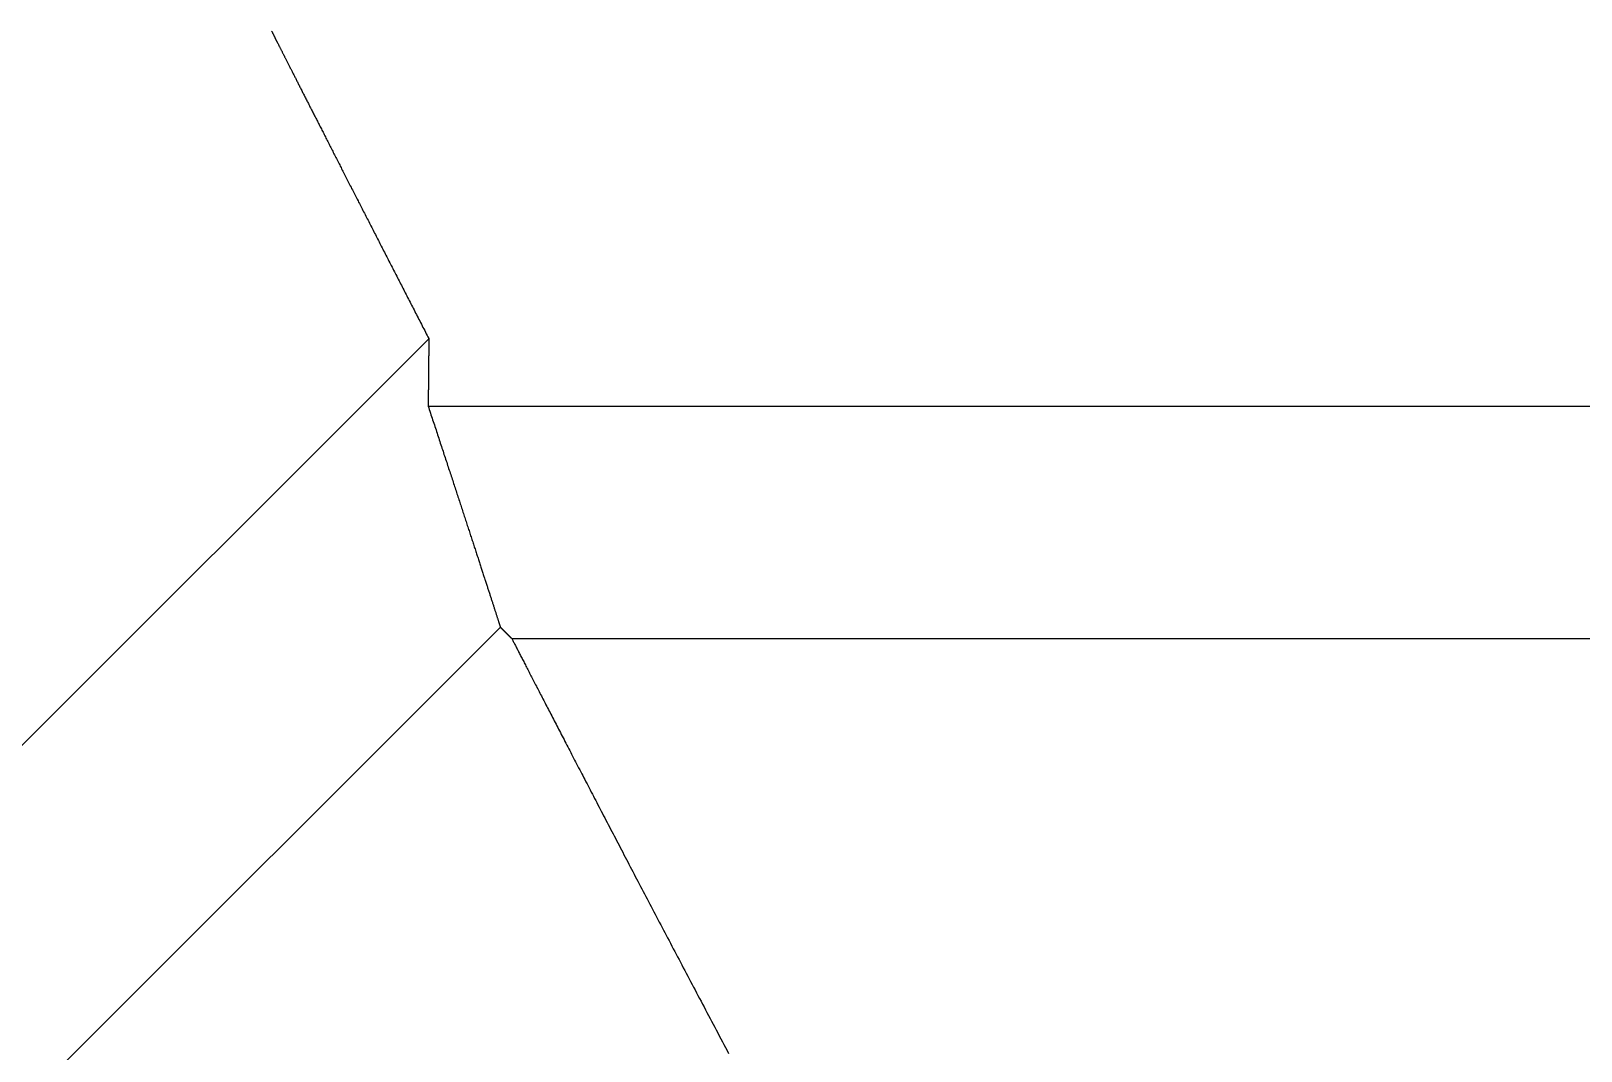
# Model space of a CAD drawing. Header units: millimetres. Extents: x -1292 to 2253, y 326 to 453.
# Drawn here: x 2092.86152 to 2092.87886, y 361.51541 to 361.52683 of the extents above; entities that cross this region are included whole.
import ezdxf

# ---------------------------------------------------------------- set-up
doc = ezdxf.new("R2010")
doc.units = ezdxf.units.MM
doc.header["$LTSCALE"] = 0.5
doc.layers.add('Esgoto', color=5, linetype='ByLayer')

msp = doc.modelspace()

# ---------------------------------------------------------------- linework, layer by layer
at = {"layer": 'Esgoto', "color": 2}
for p, q in [((2092.864215, 361.526832), (2092.864215, 361.526832)), ((2092.864215, 361.526832), (2092.864215, 361.526832)), ((2092.864215, 361.526832), (2092.864215, 361.526832)), ((2092.864215, 361.526832), (2092.864215, 361.526832)), ((2092.864215, 361.526832), (2092.864215, 361.526832)), ((2092.864215, 361.526832), (2092.864215, 361.526831)), ((2092.864215, 361.526831), (2092.864215, 361.526831)), ((2092.864215, 361.526831), (2092.864216, 361.52683)), ((2092.864216, 361.52683), (2092.864216, 361.526829)), ((2092.864216, 361.526829), (2092.864216, 361.526829)), ((2092.864216, 361.526829), (2092.864217, 361.526828)), ((2092.864217, 361.526828), (2092.864217, 361.526827)), ((2092.864217, 361.526827), (2092.864218, 361.526826)), ((2092.864218, 361.526826), (2092.864218, 361.526825)), ((2092.864218, 361.526825), (2092.864219, 361.526824)), ((2092.864219, 361.526824), (2092.864219, 361.526823)), ((2092.864219, 361.526823), (2092.86422, 361.526822)), ((2092.86422, 361.526822), (2092.864221, 361.52682)), ((2092.864221, 361.52682), (2092.864221, 361.526819)), ((2092.864221, 361.526819), (2092.864222, 361.526818)), ((2092.864222, 361.526818), (2092.864223, 361.526816)), ((2092.864223, 361.526816), (2092.864224, 361.526814)), ((2092.864224, 361.526814), (2092.864225, 361.526813)), ((2092.864225, 361.526813), (2092.864225, 361.526811)), ((2092.864225, 361.526811), (2092.864226, 361.526809)), ((2092.864226, 361.526809), (2092.864227, 361.526807)), ((2092.864227, 361.526807), (2092.864228, 361.526805)), ((2092.864228, 361.526805), (2092.864229, 361.526803)), ((2092.864229, 361.526803), (2092.86423, 361.526801)), ((2092.86423, 361.526801), (2092.864232, 361.526799)), ((2092.864232, 361.526799), (2092.864233, 361.526796)), ((2092.864233, 361.526796), (2092.864234, 361.526794)), ((2092.864234, 361.526794), (2092.864235, 361.526792)), ((2092.864235, 361.526792), (2092.864237, 361.526789)), ((2092.864237, 361.526789), (2092.864238, 361.526786)), ((2092.864238, 361.526786), (2092.864239, 361.526784)), ((2092.864239, 361.526784), (2092.864241, 361.526781)), ((2092.864241, 361.526781), (2092.864242, 361.526778)), ((2092.864242, 361.526778), (2092.864244, 361.526775)), ((2092.864244, 361.526775), (2092.864245, 361.526772)), ((2092.864245, 361.526772), (2092.864247, 361.526769)), ((2092.864247, 361.526769), (2092.864248, 361.526766)), ((2092.864248, 361.526766), (2092.86425, 361.526763)), ((2092.86425, 361.526763), (2092.864251, 361.52676)), ((2092.864251, 361.52676), (2092.864253, 361.526756)), ((2092.864253, 361.526756), (2092.864255, 361.526753)), ((2092.864255, 361.526753), (2092.864257, 361.526749)), ((2092.864257, 361.526749), (2092.864259, 361.526746)), ((2092.864259, 361.526746), (2092.86426, 361.526742)), ((2092.86426, 361.526742), (2092.864262, 361.526738)), ((2092.864262, 361.526738), (2092.864264, 361.526734)), ((2092.864264, 361.526734), (2092.864266, 361.52673)), ((2092.864266, 361.52673), (2092.864268, 361.526726)), ((2092.864268, 361.526726), (2092.86427, 361.526722)), ((2092.86427, 361.526722), (2092.864272, 361.526718)), ((2092.864272, 361.526718), (2092.864275, 361.526714)), ((2092.864275, 361.526714), (2092.864277, 361.52671)), ((2092.864277, 361.52671), (2092.864279, 361.526705)), ((2092.864279, 361.526705), (2092.864281, 361.526701)), ((2092.864281, 361.526701), (2092.864284, 361.526696)), ((2092.864284, 361.526696), (2092.864286, 361.526692)), ((2092.864286, 361.526692), (2092.864288, 361.526687)), ((2092.864288, 361.526687), (2092.864291, 361.526682)), ((2092.864291, 361.526682), (2092.864293, 361.526677)), ((2092.864293, 361.526677), (2092.864296, 361.526672)), ((2092.864296, 361.526672), (2092.864298, 361.526667)), ((2092.864298, 361.526667), (2092.864301, 361.526662)), ((2092.864301, 361.526662), (2092.864303, 361.526657)), ((2092.864303, 361.526657), (2092.864306, 361.526652)), ((2092.864306, 361.526652), (2092.864309, 361.526646)), ((2092.864309, 361.526646), (2092.864312, 361.526641)), ((2092.864312, 361.526641), (2092.864314, 361.526635)), ((2092.864314, 361.526635), (2092.864317, 361.52663)), ((2092.864317, 361.52663), (2092.86432, 361.526624)), ((2092.86432, 361.526624), (2092.864323, 361.526618)), ((2092.864323, 361.526618), (2092.864326, 361.526613)), ((2092.864326, 361.526613), (2092.864329, 361.526607)), ((2092.864329, 361.526607), (2092.864332, 361.526601)), ((2092.864332, 361.526601), (2092.864335, 361.526595)), ((2092.864335, 361.526595), (2092.864338, 361.526589)), ((2092.864338, 361.526589), (2092.864341, 361.526582)), ((2092.864341, 361.526582), (2092.864345, 361.526576)), ((2092.864345, 361.526576), (2092.864348, 361.52657)), ((2092.864348, 361.52657), (2092.864351, 361.526563)), ((2092.864351, 361.526563), (2092.864354, 361.526557)), ((2092.864354, 361.526557), (2092.864358, 361.52655)), ((2092.864358, 361.52655), (2092.864361, 361.526544)), ((2092.864361, 361.526544), (2092.864364, 361.526537)), ((2092.864364, 361.526537), (2092.864368, 361.52653)), ((2092.864368, 361.52653), (2092.864371, 361.526523)), ((2092.864371, 361.526523), (2092.864375, 361.526516)), ((2092.864375, 361.526516), (2092.864379, 361.526509)), ((2092.864379, 361.526509), (2092.864382, 361.526502)), ((2092.864382, 361.526502), (2092.864386, 361.526495)), ((2092.864386, 361.526495), (2092.86439, 361.526487)), ((2092.86439, 361.526487), (2092.864393, 361.52648)), ((2092.864393, 361.52648), (2092.864397, 361.526473)), ((2092.864397, 361.526473), (2092.864401, 361.526465)), ((2092.864401, 361.526465), (2092.864405, 361.526457)), ((2092.864405, 361.526457), (2092.864409, 361.52645)), ((2092.864409, 361.52645), (2092.864413, 361.526442)), ((2092.864413, 361.526442), (2092.864417, 361.526434)), ((2092.864417, 361.526434), (2092.864421, 361.526426)), ((2092.864421, 361.526426), (2092.864425, 361.526418)), ((2092.864425, 361.526418), (2092.864429, 361.52641)), ((2092.864429, 361.52641), (2092.864433, 361.526402)), ((2092.864433, 361.526402), (2092.864437, 361.526394)), ((2092.864437, 361.526394), (2092.864441, 361.526386)), ((2092.864441, 361.526386), (2092.864445, 361.526377)), ((2092.864445, 361.526377), (2092.86445, 361.526369)), ((2092.86445, 361.526369), (2092.864454, 361.526361)), ((2092.864454, 361.526361), (2092.864458, 361.526352)), ((2092.864458, 361.526352), (2092.864463, 361.526343)), ((2092.864463, 361.526343), (2092.864467, 361.526335)), ((2092.864467, 361.526335), (2092.864472, 361.526326)), ((2092.864472, 361.526326), (2092.864476, 361.526317)), ((2092.864476, 361.526317), (2092.864481, 361.526308)), ((2092.864481, 361.526308), (2092.864485, 361.526299)), ((2092.864485, 361.526299), (2092.86449, 361.52629)), ((2092.86449, 361.52629), (2092.864494, 361.526281)), ((2092.864494, 361.526281), (2092.864499, 361.526272)), ((2092.864499, 361.526272), (2092.864504, 361.526262)), ((2092.864504, 361.526262), (2092.864509, 361.526253)), ((2092.864509, 361.526253), (2092.864513, 361.526244)), ((2092.864513, 361.526244), (2092.864518, 361.526234)), ((2092.864518, 361.526234), (2092.864523, 361.526225)), ((2092.864523, 361.526225), (2092.864528, 361.526215)), ((2092.864528, 361.526215), (2092.864533, 361.526205)), ((2092.864533, 361.526205), (2092.864538, 361.526195)), ((2092.864538, 361.526195), (2092.864543, 361.526186)), ((2092.864543, 361.526186), (2092.864548, 361.526176)), ((2092.864548, 361.526176), (2092.864553, 361.526166)), ((2092.864553, 361.526166), (2092.864558, 361.526156)), ((2092.864558, 361.526156), (2092.864563, 361.526145)), ((2092.864563, 361.526145), (2092.864568, 361.526135)), ((2092.864568, 361.526135), (2092.864574, 361.526125)), ((2092.864574, 361.526125), (2092.864579, 361.526115)), ((2092.864579, 361.526115), (2092.864584, 361.526104)), ((2092.864584, 361.526104), (2092.864589, 361.526094)), ((2092.864589, 361.526094), (2092.864595, 361.526083)), ((2092.864595, 361.526083), (2092.8646, 361.526073)), ((2092.8646, 361.526073), (2092.864606, 361.526062)), ((2092.864606, 361.526062), (2092.864611, 361.526051)), ((2092.864611, 361.526051), (2092.864617, 361.52604)), ((2092.864617, 361.52604), (2092.864622, 361.52603)), ((2092.864622, 361.52603), (2092.864628, 361.526019)), ((2092.864628, 361.526019), (2092.864633, 361.526008)), ((2092.864633, 361.526008), (2092.864639, 361.525996)), ((2092.864639, 361.525996), (2092.864645, 361.525985)), ((2092.864645, 361.525985), (2092.86465, 361.525974)), ((2092.86465, 361.525974), (2092.864656, 361.525963)), ((2092.864656, 361.525963), (2092.864662, 361.525951)), ((2092.864662, 361.525951), (2092.864668, 361.52594)), ((2092.864668, 361.52594), (2092.864674, 361.525928)), ((2092.864674, 361.525928), (2092.86468, 361.525917)), ((2092.86468, 361.525917), (2092.864685, 361.525905)), ((2092.864685, 361.525905), (2092.864691, 361.525893)), ((2092.864691, 361.525893), (2092.864697, 361.525882)), ((2092.864697, 361.525882), (2092.864703, 361.52587)), ((2092.864703, 361.52587), (2092.864709, 361.525858)), ((2092.864709, 361.525858), (2092.864716, 361.525846)), ((2092.864716, 361.525846), (2092.864722, 361.525834)), ((2092.864722, 361.525834), (2092.864728, 361.525822)), ((2092.864728, 361.525822), (2092.864734, 361.52581)), ((2092.864734, 361.52581), (2092.86474, 361.525798)), ((2092.86474, 361.525798), (2092.864746, 361.525785)), ((2092.864746, 361.525785), (2092.864753, 361.525773)), ((2092.864753, 361.525773), (2092.864759, 361.525761)), ((2092.864759, 361.525761), (2092.864765, 361.525748)), ((2092.864765, 361.525748), (2092.864772, 361.525736)), ((2092.864772, 361.525736), (2092.864778, 361.525723)), ((2092.864778, 361.525723), (2092.864785, 361.52571)), ((2092.864785, 361.52571), (2092.864791, 361.525698)), ((2092.864791, 361.525698), (2092.864798, 361.525685)), ((2092.864798, 361.525685), (2092.864804, 361.525672)), ((2092.864804, 361.525672), (2092.864811, 361.525659)), ((2092.864811, 361.525659), (2092.864817, 361.525646)), ((2092.864817, 361.525646), (2092.864824, 361.525633)), ((2092.864824, 361.525633), (2092.864831, 361.52562)), ((2092.864831, 361.52562), (2092.864837, 361.525607)), ((2092.864837, 361.525607), (2092.864844, 361.525594)), ((2092.864844, 361.525594), (2092.864851, 361.525581)), ((2092.864851, 361.525581), (2092.864858, 361.525567)), ((2092.864858, 361.525567), (2092.864864, 361.525554)), ((2092.864864, 361.525554), (2092.864871, 361.525541)), ((2092.864871, 361.525541), (2092.864878, 361.525527)), ((2092.864878, 361.525527), (2092.864885, 361.525514)), ((2092.864885, 361.525514), (2092.864892, 361.5255)), ((2092.864892, 361.5255), (2092.864899, 361.525487)), ((2092.864899, 361.525487), (2092.864906, 361.525473)), ((2092.864906, 361.525473), (2092.864913, 361.525459)), ((2092.864913, 361.525459), (2092.86492, 361.525445)), ((2092.86492, 361.525445), (2092.864927, 361.525432)), ((2092.864927, 361.525432), (2092.864934, 361.525418)), ((2092.864934, 361.525418), (2092.864941, 361.525404)), ((2092.864941, 361.525404), (2092.864948, 361.52539)), ((2092.864948, 361.52539), (2092.864955, 361.525376)), ((2092.864955, 361.525376), (2092.864962, 361.525362)), ((2092.864962, 361.525362), (2092.86497, 361.525347)), ((2092.86497, 361.525347), (2092.864977, 361.525333)), ((2092.864977, 361.525333), (2092.864984, 361.525319)), ((2092.864984, 361.525319), (2092.864992, 361.525305)), ((2092.864992, 361.525305), (2092.864999, 361.52529)), ((2092.864999, 361.52529), (2092.865006, 361.525276)), ((2092.865006, 361.525276), (2092.865014, 361.525262)), ((2092.865014, 361.525262), (2092.865021, 361.525247)), ((2092.865021, 361.525247), (2092.865028, 361.525233)), ((2092.865028, 361.525233), (2092.865036, 361.525218)), ((2092.865036, 361.525218), (2092.865043, 361.525203)), ((2092.865043, 361.525203), (2092.865051, 361.525189)), ((2092.865051, 361.525189), (2092.865058, 361.525174)), ((2092.865058, 361.525174), (2092.865066, 361.525159)), ((2092.865066, 361.525159), (2092.865073, 361.525144)), ((2092.865073, 361.525144), (2092.865081, 361.52513)), ((2092.865081, 361.52513), (2092.865088, 361.525115)), ((2092.865088, 361.525115), (2092.865096, 361.5251)), ((2092.865096, 361.5251), (2092.865104, 361.525085)), ((2092.865104, 361.525085), (2092.865111, 361.52507)), ((2092.865111, 361.52507), (2092.865119, 361.525055)), ((2092.865119, 361.525055), (2092.865127, 361.52504)), ((2092.865127, 361.52504), (2092.865135, 361.525025)), ((2092.865135, 361.525025), (2092.865142, 361.525009)), ((2092.865142, 361.525009), (2092.86515, 361.524994)), ((2092.86515, 361.524994), (2092.865158, 361.524979)), ((2092.865158, 361.524979), (2092.865166, 361.524964)), ((2092.865166, 361.524964), (2092.865174, 361.524948)), ((2092.865174, 361.524948), (2092.865182, 361.524933)), ((2092.865182, 361.524933), (2092.865189, 361.524917)), ((2092.865189, 361.524917), (2092.865197, 361.524902)), ((2092.865197, 361.524902), (2092.865205, 361.524886)), ((2092.865205, 361.524886), (2092.865213, 361.524871)), ((2092.865213, 361.524871), (2092.865221, 361.524855)), ((2092.865221, 361.524855), (2092.865229, 361.52484)), ((2092.865229, 361.52484), (2092.865237, 361.524824)), ((2092.865237, 361.524824), (2092.865245, 361.524808)), ((2092.865245, 361.524808), (2092.865253, 361.524793)), ((2092.865253, 361.524793), (2092.865261, 361.524777)), ((2092.865261, 361.524777), (2092.865269, 361.524761)), ((2092.865269, 361.524761), (2092.865278, 361.524745)), ((2092.865278, 361.524745), (2092.865286, 361.524729)), ((2092.865286, 361.524729), (2092.865294, 361.524714)), ((2092.865294, 361.524714), (2092.865302, 361.524698)), ((2092.865302, 361.524698), (2092.86531, 361.524682)), ((2092.86531, 361.524682), (2092.865318, 361.524666)), ((2092.865318, 361.524666), (2092.865327, 361.52465)), ((2092.865327, 361.52465), (2092.865335, 361.524634)), ((2092.865335, 361.524634), (2092.865343, 361.524617)), ((2092.865343, 361.524617), (2092.865351, 361.524601)), ((2092.865351, 361.524601), (2092.865359, 361.524585)), ((2092.865359, 361.524585), (2092.865368, 361.524569)), ((2092.865368, 361.524569), (2092.865376, 361.524553)), ((2092.865376, 361.524553), (2092.865384, 361.524536)), ((2092.865384, 361.524536), (2092.865393, 361.52452)), ((2092.865393, 361.52452), (2092.865401, 361.524504)), ((2092.865401, 361.524504), (2092.86541, 361.524488)), ((2092.86541, 361.524488), (2092.865418, 361.524471)), ((2092.865418, 361.524471), (2092.865426, 361.524455)), ((2092.865426, 361.524455), (2092.865435, 361.524438)), ((2092.865435, 361.524438), (2092.865443, 361.524422)), ((2092.865443, 361.524422), (2092.865452, 361.524405)), ((2092.865452, 361.524405), (2092.86546, 361.524389)), ((2092.86546, 361.524389), (2092.865469, 361.524372)), ((2092.865469, 361.524372), (2092.865477, 361.524356)), ((2092.865477, 361.524356), (2092.865486, 361.524339)), ((2092.865486, 361.524339), (2092.865494, 361.524323)), ((2092.865494, 361.524323), (2092.865503, 361.524306)), ((2092.865503, 361.524306), (2092.865511, 361.524289)), ((2092.865511, 361.524289), (2092.86552, 361.524273)), ((2092.86552, 361.524273), (2092.865528, 361.524256)), ((2092.865528, 361.524256), (2092.865537, 361.524239)), ((2092.865537, 361.524239), (2092.865545, 361.524222)), ((2092.865545, 361.524222), (2092.865554, 361.524206)), ((2092.865554, 361.524206), (2092.865563, 361.524189)), ((2092.865563, 361.524189), (2092.865571, 361.524172)), ((2092.865571, 361.524172), (2092.86558, 361.524155)), ((2092.86558, 361.524155), (2092.865589, 361.524138)), ((2092.865589, 361.524138), (2092.865597, 361.524121)), ((2092.865597, 361.524121), (2092.865606, 361.524105)), ((2092.865606, 361.524105), (2092.865615, 361.524088)), ((2092.865615, 361.524088), (2092.865623, 361.524071)), ((2092.865623, 361.524071), (2092.865632, 361.524054)), ((2092.865632, 361.524054), (2092.865641, 361.524037)), ((2092.865641, 361.524037), (2092.86565, 361.52402)), ((2092.86565, 361.52402), (2092.865658, 361.524003)), ((2092.865658, 361.524003), (2092.865667, 361.523986)), ((2092.865667, 361.523986), (2092.865676, 361.523969)), ((2092.865676, 361.523969), (2092.865685, 361.523952)), ((2092.865685, 361.523952), (2092.865693, 361.523934)), ((2092.865693, 361.523934), (2092.865702, 361.523917)), ((2092.865702, 361.523917), (2092.865711, 361.5239)), ((2092.865711, 361.5239), (2092.86572, 361.523883)), ((2092.86572, 361.523883), (2092.865729, 361.523866)), ((2092.865729, 361.523866), (2092.865737, 361.523849)), ((2092.865737, 361.523849), (2092.865746, 361.523832)), ((2092.865746, 361.523832), (2092.865755, 361.523814)), ((2092.865755, 361.523814), (2092.865764, 361.523797)), ((2092.865764, 361.523797), (2092.865773, 361.52378)), ((2092.865773, 361.52378), (2092.865782, 361.523762)), ((2092.865782, 361.523762), (2092.865791, 361.523745)), ((2092.865791, 361.523745), (2092.8658, 361.523728)), ((2092.8658, 361.523728), (2092.865809, 361.52371)), ((2092.865809, 361.52371), (2092.865818, 361.523693)), ((2092.865818, 361.523693), (2092.865827, 361.523675)), ((2092.865827, 361.523675), (2092.865836, 361.523658)), ((2092.865836, 361.523658), (2092.865845, 361.52364)), ((2092.865845, 361.52364), (2092.865854, 361.523622)), ((2092.865854, 361.523622), (2092.865863, 361.523604)), ((2092.865863, 361.523604), (2092.865872, 361.523587)), ((2092.865872, 361.523587), (2092.865881, 361.523569)), ((2092.865881, 361.523569), (2092.865891, 361.523551)), ((2092.865891, 361.523551), (2092.8659, 361.523533)), ((2092.8659, 361.523533), (2092.865909, 361.523515)), ((2092.865909, 361.523515), (2092.865918, 361.523497)), ((2092.865918, 361.523497), (2092.865928, 361.523479)), ((2092.865928, 361.523479), (2092.865937, 361.523461)), ((2092.865937, 361.523461), (2092.865946, 361.523443)), ((2092.865946, 361.523443), (2092.865956, 361.523425)), ((2092.865956, 361.523425), (2092.865965, 361.523407)), ((2092.809401, 361.466815), (2092.865974, 361.523388)), ((2092.865965, 361.523407), (2092.865974, 361.523389)), ((2092.865974, 361.523299), (2092.865973, 361.523293)), ((2092.865973, 361.523293), (2092.865973, 361.523287)), ((2092.865973, 361.523287), (2092.865973, 361.523281)), ((2092.865973, 361.523281), (2092.865973, 361.523275)), ((2092.865973, 361.523275), (2092.865973, 361.52327)), ((2092.865973, 361.52327), (2092.865973, 361.523264)), ((2092.865973, 361.523264), (2092.865973, 361.523258)), ((2092.865973, 361.523258), (2092.865973, 361.523252)), ((2092.865973, 361.523252), (2092.865973, 361.523246)), ((2092.865974, 361.523389), (2092.865974, 361.523383)), ((2092.865974, 361.523383), (2092.865974, 361.523377)), ((2092.865974, 361.523377), (2092.865974, 361.523371)), ((2092.865974, 361.523371), (2092.865974, 361.523365)), ((2092.865974, 361.523365), (2092.865974, 361.523359)), ((2092.865974, 361.523359), (2092.865974, 361.523353)), ((2092.865974, 361.523353), (2092.865974, 361.523347)), ((2092.865974, 361.523347), (2092.865974, 361.523341)), ((2092.865974, 361.523341), (2092.865974, 361.523335)), ((2092.865974, 361.523335), (2092.865974, 361.523329)), ((2092.865974, 361.523329), (2092.865974, 361.523323)), ((2092.865974, 361.523323), (2092.865974, 361.523317)), ((2092.865974, 361.523317), (2092.865974, 361.523311)), ((2092.865974, 361.523311), (2092.865974, 361.523305)), ((2092.865974, 361.523305), (2092.865974, 361.523299)), ((2092.865972, 361.523103), (2092.865971, 361.523097)), ((2092.865971, 361.523097), (2092.865971, 361.523091)), ((2092.865971, 361.523091), (2092.865971, 361.523085)), ((2092.865971, 361.523085), (2092.865971, 361.523079)), ((2092.865971, 361.523079), (2092.865971, 361.523073)), ((2092.865971, 361.523073), (2092.865971, 361.523067)), ((2092.865973, 361.523198), (2092.865972, 361.523192)), ((2092.865972, 361.523192), (2092.865972, 361.523186)), ((2092.865972, 361.523186), (2092.865972, 361.52318)), ((2092.865972, 361.52318), (2092.865972, 361.523174)), ((2092.865972, 361.523174), (2092.865972, 361.523168)), ((2092.865972, 361.523168), (2092.865972, 361.523162)), ((2092.865972, 361.523162), (2092.865972, 361.523156)), ((2092.865972, 361.523156), (2092.865972, 361.523151)), ((2092.865972, 361.523151), (2092.865972, 361.523145)), ((2092.865972, 361.523145), (2092.865972, 361.523139)), ((2092.865972, 361.523139), (2092.865972, 361.523133)), ((2092.865972, 361.523133), (2092.865972, 361.523127)), ((2092.865972, 361.523127), (2092.865972, 361.523121)), ((2092.865972, 361.523121), (2092.865972, 361.523115)), ((2092.865972, 361.523115), (2092.865972, 361.523109)), ((2092.865972, 361.523109), (2092.865972, 361.523103)), ((2092.865973, 361.523246), (2092.865973, 361.52324)), ((2092.865973, 361.52324), (2092.865973, 361.523234)), ((2092.865973, 361.523234), (2092.865973, 361.523228)), ((2092.865973, 361.523228), (2092.865973, 361.523222)), ((2092.865973, 361.523222), (2092.865973, 361.523216)), ((2092.865973, 361.523216), (2092.865973, 361.52321)), ((2092.865973, 361.52321), (2092.865973, 361.523204)), ((2092.865973, 361.523204), (2092.865973, 361.523198)), ((2092.86597, 361.522918), (2092.865969, 361.522913)), ((2092.865969, 361.522913), (2092.865969, 361.522907)), ((2092.865969, 361.522907), (2092.865969, 361.522901)), ((2092.865969, 361.522901), (2092.865969, 361.522895)), ((2092.865971, 361.523008), (2092.86597, 361.523002)), ((2092.86597, 361.523002), (2092.86597, 361.522996)), ((2092.86597, 361.522996), (2092.86597, 361.52299)), ((2092.86597, 361.52299), (2092.86597, 361.522984)), ((2092.86597, 361.522984), (2092.86597, 361.522978)), ((2092.86597, 361.522978), (2092.86597, 361.522972)), ((2092.86597, 361.522972), (2092.86597, 361.522966)), ((2092.86597, 361.522966), (2092.86597, 361.52296)), ((2092.86597, 361.52296), (2092.86597, 361.522954)), ((2092.86597, 361.522954), (2092.86597, 361.522948)), ((2092.86597, 361.522948), (2092.86597, 361.522942)), ((2092.86597, 361.522942), (2092.86597, 361.522936)), ((2092.86597, 361.522936), (2092.86597, 361.52293)), ((2092.86597, 361.52293), (2092.86597, 361.522924)), ((2092.86597, 361.522924), (2092.86597, 361.522918)), ((2092.865971, 361.523067), (2092.865971, 361.523061)), ((2092.865971, 361.523061), (2092.865971, 361.523055)), ((2092.865971, 361.523055), (2092.865971, 361.523049)), ((2092.865971, 361.523049), (2092.865971, 361.523043)), ((2092.865971, 361.523043), (2092.865971, 361.523037)), ((2092.865971, 361.523037), (2092.865971, 361.523032)), ((2092.865971, 361.523032), (2092.865971, 361.523026)), ((2092.865971, 361.523026), (2092.865971, 361.52302)), ((2092.865971, 361.52302), (2092.865971, 361.523014)), ((2092.865971, 361.523014), (2092.865971, 361.523008)), ((2092.865969, 361.522817), (2092.865968, 361.522811)), ((2092.865968, 361.522811), (2092.865968, 361.522805)), ((2092.865968, 361.522805), (2092.865968, 361.522799)), ((2092.865968, 361.522799), (2092.865968, 361.522793)), ((2092.865968, 361.522793), (2092.865968, 361.522787)), ((2092.865968, 361.522787), (2092.865968, 361.522782)), ((2092.865968, 361.522782), (2092.865968, 361.522776)), ((2092.865968, 361.522776), (2092.865968, 361.52277)), ((2092.865968, 361.52277), (2092.865968, 361.522764)), ((2092.865968, 361.522764), (2092.865968, 361.522758)), ((2092.865968, 361.522758), (2092.865968, 361.522752)), ((2092.865968, 361.522752), (2092.865968, 361.522746)), ((2092.865968, 361.522746), (2092.865968, 361.52274)), ((2092.865968, 361.52274), (2092.865968, 361.522734)), ((2092.865968, 361.522734), (2092.865968, 361.522728)), ((2092.865968, 361.522728), (2092.865968, 361.522722)), ((2092.865969, 361.522895), (2092.865969, 361.522889)), ((2092.865969, 361.522889), (2092.865969, 361.522883)), ((2092.865969, 361.522883), (2092.865969, 361.522877)), ((2092.865969, 361.522877), (2092.865969, 361.522871)), ((2092.865969, 361.522871), (2092.865969, 361.522865)), ((2092.865969, 361.522865), (2092.865969, 361.522859)), ((2092.865969, 361.522859), (2092.865969, 361.522853)), ((2092.865969, 361.522853), (2092.865969, 361.522847)), ((2092.865969, 361.522847), (2092.865969, 361.522841)), ((2092.865969, 361.522841), (2092.865969, 361.522835)), ((2092.865969, 361.522835), (2092.865969, 361.522829)), ((2092.865969, 361.522829), (2092.865969, 361.522823)), ((2092.865969, 361.522823), (2092.865969, 361.522817)), ((2092.865968, 361.522722), (2092.865967, 361.522716)), ((2092.865967, 361.522716), (2092.865967, 361.52271)), ((2092.865967, 361.52271), (2092.865967, 361.522704)), ((2092.865967, 361.522704), (2092.865967, 361.522698)), ((2092.865967, 361.522698), (2092.865967, 361.522692)), ((2092.865967, 361.522692), (2092.865967, 361.522686)), ((2092.865967, 361.522686), (2092.865967, 361.52268)), ((2092.865967, 361.52268), (2092.865967, 361.522674)), ((2092.865967, 361.522674), (2092.865967, 361.522668)), ((2092.865967, 361.522668), (2092.865967, 361.522662)), ((2092.865967, 361.522662), (2092.865967, 361.522657)), ((2092.865967, 361.522657), (2092.865967, 361.522651)), ((2092.865967, 361.522651), (2092.865967, 361.522645)), ((2092.865967, 361.522645), (2092.865967, 361.522639)), ((2092.865967, 361.522639), (2092.865967, 361.522633)), ((2092.865967, 361.522633), (2092.865973, 361.522613)), ((2092.865967, 361.522633), (2092.920109, 361.522631)), ((2092.865973, 361.522613), (2092.865979, 361.522594)), ((2092.865979, 361.522594), (2092.865986, 361.522575)), ((2092.865986, 361.522575), (2092.865992, 361.522555)), ((2092.865992, 361.522555), (2092.865998, 361.522536)), ((2092.865998, 361.522536), (2092.866005, 361.522517)), ((2092.866005, 361.522517), (2092.866011, 361.522498)), ((2092.866011, 361.522498), (2092.866017, 361.522479)), ((2092.866017, 361.522479), (2092.866024, 361.52246)), ((2092.866024, 361.52246), (2092.86603, 361.522441)), ((2092.86603, 361.522441), (2092.866036, 361.522422)), ((2092.866036, 361.522422), (2092.866042, 361.522404)), ((2092.866042, 361.522404), (2092.866048, 361.522385)), ((2092.866048, 361.522385), (2092.866055, 361.522366)), ((2092.866055, 361.522366), (2092.866061, 361.522348)), ((2092.866061, 361.522348), (2092.866067, 361.522329)), ((2092.866067, 361.522329), (2092.866073, 361.522311)), ((2092.866073, 361.522311), (2092.866079, 361.522292)), ((2092.866079, 361.522292), (2092.866085, 361.522274)), ((2092.866085, 361.522274), (2092.866091, 361.522255)), ((2092.866091, 361.522255), (2092.866097, 361.522237)), ((2092.866097, 361.522237), (2092.866103, 361.522219)), ((2092.866103, 361.522219), (2092.866109, 361.522201)), ((2092.866109, 361.522201), (2092.866115, 361.522183)), ((2092.866115, 361.522183), (2092.866121, 361.522164)), ((2092.866121, 361.522164), (2092.866127, 361.522146)), ((2092.866127, 361.522146), (2092.866133, 361.522129)), ((2092.866133, 361.522129), (2092.866139, 361.522111)), ((2092.866139, 361.522111), (2092.866144, 361.522093)), ((2092.866144, 361.522093), (2092.86615, 361.522075)), ((2092.86615, 361.522075), (2092.866156, 361.522057)), ((2092.866156, 361.522057), (2092.866162, 361.52204)), ((2092.866162, 361.52204), (2092.866168, 361.522022)), ((2092.866168, 361.522022), (2092.866174, 361.522005)), ((2092.866174, 361.522005), (2092.866179, 361.521987)), ((2092.866179, 361.521987), (2092.866185, 361.52197)), ((2092.866185, 361.52197), (2092.866191, 361.521953)), ((2092.866191, 361.521953), (2092.866196, 361.521935)), ((2092.866196, 361.521935), (2092.866202, 361.521918)), ((2092.866202, 361.521918), (2092.866208, 361.521901)), ((2092.866208, 361.521901), (2092.866213, 361.521884)), ((2092.866213, 361.521884), (2092.866219, 361.521867)), ((2092.866219, 361.521867), (2092.866224, 361.52185)), ((2092.866224, 361.52185), (2092.86623, 361.521833)), ((2092.86623, 361.521833), (2092.866235, 361.521816)), ((2092.866235, 361.521816), (2092.866241, 361.521799)), ((2092.866241, 361.521799), (2092.866246, 361.521783)), ((2092.866246, 361.521783), (2092.866252, 361.521766)), ((2092.866252, 361.521766), (2092.866257, 361.52175)), ((2092.866257, 361.52175), (2092.866263, 361.521733)), ((2092.866263, 361.521733), (2092.866268, 361.521717)), ((2092.866268, 361.521717), (2092.866273, 361.5217)), ((2092.866273, 361.5217), (2092.866279, 361.521684)), ((2092.866279, 361.521684), (2092.866284, 361.521668)), ((2092.866284, 361.521668), (2092.866289, 361.521651)), ((2092.866289, 361.521651), (2092.866295, 361.521635)), ((2092.866295, 361.521635), (2092.8663, 361.521619)), ((2092.8663, 361.521619), (2092.866305, 361.521603)), ((2092.866305, 361.521603), (2092.86631, 361.521587)), ((2092.86631, 361.521587), (2092.866316, 361.521571)), ((2092.866316, 361.521571), (2092.866321, 361.521556)), ((2092.866321, 361.521556), (2092.866326, 361.52154)), ((2092.866326, 361.52154), (2092.866331, 361.521524)), ((2092.866331, 361.521524), (2092.866336, 361.521509)), ((2092.866336, 361.521509), (2092.866341, 361.521493)), ((2092.866341, 361.521493), (2092.866346, 361.521478)), ((2092.866346, 361.521478), (2092.866351, 361.521462)), ((2092.866351, 361.521462), (2092.866356, 361.521447)), ((2092.866356, 361.521447), (2092.866361, 361.521432)), ((2092.866361, 361.521432), (2092.866366, 361.521417)), ((2092.866366, 361.521417), (2092.866371, 361.521402)), ((2092.866371, 361.521402), (2092.866376, 361.521386)), ((2092.866376, 361.521386), (2092.866381, 361.521372)), ((2092.866381, 361.521372), (2092.866386, 361.521357)), ((2092.866386, 361.521357), (2092.866391, 361.521342)), ((2092.866391, 361.521342), (2092.866395, 361.521327)), ((2092.866395, 361.521327), (2092.8664, 361.521312)), ((2092.8664, 361.521312), (2092.866405, 361.521298)), ((2092.866405, 361.521298), (2092.86641, 361.521283)), ((2092.86641, 361.521283), (2092.866415, 361.521269)), ((2092.866415, 361.521269), (2092.866419, 361.521254)), ((2092.866419, 361.521254), (2092.866424, 361.52124)), ((2092.866424, 361.52124), (2092.866429, 361.521226)), ((2092.866429, 361.521226), (2092.866433, 361.521211)), ((2092.866433, 361.521211), (2092.866438, 361.521197)), ((2092.866438, 361.521197), (2092.866442, 361.521183)), ((2092.866442, 361.521183), (2092.866447, 361.521169)), ((2092.866447, 361.521169), (2092.866452, 361.521155)), ((2092.866452, 361.521155), (2092.866456, 361.521142)), ((2092.866456, 361.521142), (2092.86646, 361.521128)), ((2092.86646, 361.521128), (2092.866465, 361.521114)), ((2092.866465, 361.521114), (2092.866469, 361.521101)), ((2092.866469, 361.521101), (2092.866474, 361.521087)), ((2092.866474, 361.521087), (2092.866478, 361.521074)), ((2092.866478, 361.521074), (2092.866483, 361.52106)), ((2092.866483, 361.52106), (2092.866487, 361.521047)), ((2092.866487, 361.521047), (2092.866491, 361.521034)), ((2092.866491, 361.521034), (2092.866495, 361.52102)), ((2092.866495, 361.52102), (2092.8665, 361.521007)), ((2092.8665, 361.521007), (2092.866504, 361.520994)), ((2092.866504, 361.520994), (2092.866508, 361.520981)), ((2092.866508, 361.520981), (2092.866512, 361.520969)), ((2092.866512, 361.520969), (2092.866516, 361.520956)), ((2092.866516, 361.520956), (2092.866521, 361.520943)), ((2092.866521, 361.520943), (2092.866525, 361.52093)), ((2092.866525, 361.52093), (2092.866529, 361.520918)), ((2092.866529, 361.520918), (2092.866533, 361.520905)), ((2092.866533, 361.520905), (2092.866537, 361.520893)), ((2092.866537, 361.520893), (2092.866541, 361.520881)), ((2092.866541, 361.520881), (2092.866545, 361.520869)), ((2092.866545, 361.520869), (2092.866549, 361.520856)), ((2092.866549, 361.520856), (2092.866553, 361.520844)), ((2092.866553, 361.520844), (2092.866557, 361.520832)), ((2092.866557, 361.520832), (2092.866561, 361.52082)), ((2092.866561, 361.52082), (2092.866564, 361.520808)), ((2092.866564, 361.520808), (2092.866568, 361.520797)), ((2092.866568, 361.520797), (2092.866572, 361.520785)), ((2092.866572, 361.520785), (2092.866576, 361.520773)), ((2092.866576, 361.520773), (2092.86658, 361.520762)), ((2092.86658, 361.520762), (2092.866583, 361.52075)), ((2092.866583, 361.52075), (2092.866587, 361.520739)), ((2092.866587, 361.520739), (2092.866591, 361.520728)), ((2092.866591, 361.520728), (2092.866594, 361.520717)), ((2092.866594, 361.520717), (2092.866598, 361.520706)), ((2092.866598, 361.520706), (2092.866601, 361.520694)), ((2092.866601, 361.520694), (2092.866605, 361.520684)), ((2092.866605, 361.520684), (2092.866609, 361.520673)), ((2092.866609, 361.520673), (2092.866612, 361.520662)), ((2092.866612, 361.520662), (2092.866615, 361.520651)), ((2092.866615, 361.520651), (2092.866619, 361.520641)), ((2092.866619, 361.520641), (2092.866622, 361.52063)), ((2092.866622, 361.52063), (2092.866626, 361.520619)), ((2092.866626, 361.520619), (2092.866629, 361.520609)), ((2092.866629, 361.520609), (2092.866632, 361.520599)), ((2092.866632, 361.520599), (2092.866636, 361.520589)), ((2092.866636, 361.520589), (2092.866639, 361.520579)), ((2092.866639, 361.520579), (2092.866642, 361.520569)), ((2092.866642, 361.520569), (2092.866646, 361.520559)), ((2092.866646, 361.520559), (2092.866649, 361.520549)), ((2092.866649, 361.520549), (2092.866652, 361.520539)), ((2092.866652, 361.520539), (2092.866655, 361.520529)), ((2092.866655, 361.520529), (2092.866658, 361.52052)), ((2092.866658, 361.52052), (2092.866661, 361.52051)), ((2092.866661, 361.52051), (2092.866664, 361.520501)), ((2092.866664, 361.520501), (2092.866667, 361.520491)), ((2092.866667, 361.520491), (2092.86667, 361.520482)), ((2092.86667, 361.520482), (2092.866673, 361.520473)), ((2092.866673, 361.520473), (2092.866676, 361.520464)), ((2092.866676, 361.520464), (2092.866679, 361.520455)), ((2092.866679, 361.520455), (2092.866682, 361.520446)), ((2092.866682, 361.520446), (2092.866685, 361.520437)), ((2092.866685, 361.520437), (2092.866688, 361.520428)), ((2092.866688, 361.520428), (2092.866691, 361.52042)), ((2092.866691, 361.52042), (2092.866693, 361.520411)), ((2092.866693, 361.520411), (2092.866696, 361.520403)), ((2092.866696, 361.520403), (2092.866699, 361.520394)), ((2092.866699, 361.520394), (2092.866701, 361.520386)), ((2092.866701, 361.520386), (2092.866704, 361.520378)), ((2092.866704, 361.520378), (2092.866707, 361.52037)), ((2092.866707, 361.52037), (2092.866709, 361.520362)), ((2092.866709, 361.520362), (2092.866712, 361.520354)), ((2092.866712, 361.520354), (2092.866714, 361.520346)), ((2092.866714, 361.520346), (2092.866717, 361.520338)), ((2092.866717, 361.520338), (2092.866719, 361.52033)), ((2092.866719, 361.52033), (2092.866722, 361.520323)), ((2092.866722, 361.520323), (2092.866724, 361.520315)), ((2092.866724, 361.520315), (2092.866727, 361.520308)), ((2092.866727, 361.520308), (2092.866729, 361.520301)), ((2092.866729, 361.520301), (2092.866731, 361.520293)), ((2092.813432, 361.466816), (2092.866775, 361.520159)), ((2092.866731, 361.520293), (2092.866734, 361.520286)), ((2092.866734, 361.520286), (2092.866736, 361.520279)), ((2092.866736, 361.520279), (2092.866738, 361.520272)), ((2092.866738, 361.520272), (2092.86674, 361.520265)), ((2092.86674, 361.520265), (2092.866743, 361.520259)), ((2092.866743, 361.520259), (2092.866745, 361.520252)), ((2092.866745, 361.520252), (2092.866747, 361.520246)), ((2092.866747, 361.520246), (2092.866749, 361.520239)), ((2092.866749, 361.520239), (2092.866751, 361.520233)), ((2092.866751, 361.520233), (2092.866753, 361.520226)), ((2092.866753, 361.520226), (2092.866755, 361.52022)), ((2092.866755, 361.52022), (2092.866757, 361.520214)), ((2092.866757, 361.520214), (2092.866759, 361.520208)), ((2092.866759, 361.520208), (2092.866761, 361.520202)), ((2092.866761, 361.520202), (2092.866763, 361.520197)), ((2092.866763, 361.520197), (2092.866765, 361.520191)), ((2092.866765, 361.520191), (2092.866766, 361.520185)), ((2092.866766, 361.520185), (2092.866768, 361.52018)), ((2092.866768, 361.52018), (2092.86677, 361.520174)), ((2092.86677, 361.520174), (2092.866772, 361.520169)), ((2092.866772, 361.520169), (2092.866773, 361.520164)), ((2092.866773, 361.520164), (2092.866775, 361.520159)), ((2092.866776, 361.520158), (2092.866775, 361.520159)), ((2092.866777, 361.520157), (2092.866776, 361.520158)), ((2092.866778, 361.520156), (2092.866777, 361.520157)), ((2092.866779, 361.520155), (2092.866778, 361.520156)), ((2092.86678, 361.520154), (2092.866779, 361.520155)), ((2092.866781, 361.520153), (2092.86678, 361.520154)), ((2092.866782, 361.520152), (2092.866781, 361.520153)), ((2092.866783, 361.520151), (2092.866782, 361.520152)), ((2092.866784, 361.52015), (2092.866783, 361.520151)), ((2092.866785, 361.520149), (2092.866784, 361.52015)), ((2092.866786, 361.520148), (2092.866785, 361.520149)), ((2092.866787, 361.520147), (2092.866786, 361.520148)), ((2092.866788, 361.520146), (2092.866787, 361.520147)), ((2092.866789, 361.520145), (2092.866788, 361.520146)), ((2092.86679, 361.520144), (2092.866789, 361.520145)), ((2092.866791, 361.520143), (2092.86679, 361.520144)), ((2092.866792, 361.520142), (2092.866791, 361.520143)), ((2092.866793, 361.520141), (2092.866792, 361.520142)), ((2092.866794, 361.52014), (2092.866793, 361.520141)), ((2092.866795, 361.520139), (2092.866794, 361.52014)), ((2092.866796, 361.520138), (2092.866795, 361.520139)), ((2092.866797, 361.520137), (2092.866796, 361.520138)), ((2092.866798, 361.520136), (2092.866797, 361.520137)), ((2092.866799, 361.520135), (2092.866798, 361.520136)), ((2092.8668, 361.520134), (2092.866799, 361.520135)), ((2092.866801, 361.520133), (2092.8668, 361.520134)), ((2092.866802, 361.520132), (2092.866801, 361.520133)), ((2092.866803, 361.520131), (2092.866802, 361.520132)), ((2092.866804, 361.52013), (2092.866803, 361.520131)), ((2092.866805, 361.520129), (2092.866804, 361.52013)), ((2092.866806, 361.520128), (2092.866805, 361.520129)), ((2092.866807, 361.520127), (2092.866806, 361.520128)), ((2092.866808, 361.520126), (2092.866807, 361.520127)), ((2092.866809, 361.520125), (2092.866808, 361.520126)), ((2092.86681, 361.520124), (2092.866809, 361.520125)), ((2092.866811, 361.520123), (2092.86681, 361.520124)), ((2092.866812, 361.520122), (2092.866811, 361.520123)), ((2092.866813, 361.520121), (2092.866812, 361.520122)), ((2092.866814, 361.52012), (2092.866813, 361.520121)), ((2092.866815, 361.520119), (2092.866814, 361.52012)), ((2092.866816, 361.520118), (2092.866815, 361.520119)), ((2092.866817, 361.520117), (2092.866816, 361.520118)), ((2092.866818, 361.520116), (2092.866817, 361.520117)), ((2092.866819, 361.520115), (2092.866818, 361.520116)), ((2092.86682, 361.520114), (2092.866819, 361.520115)), ((2092.866821, 361.520113), (2092.86682, 361.520114)), ((2092.866822, 361.520112), (2092.866821, 361.520113)), ((2092.866823, 361.520111), (2092.866822, 361.520112)), ((2092.866824, 361.52011), (2092.866823, 361.520111)), ((2092.866825, 361.520109), (2092.866824, 361.52011)), ((2092.866826, 361.520108), (2092.866825, 361.520109)), ((2092.866827, 361.520107), (2092.866826, 361.520108)), ((2092.866828, 361.520106), (2092.866827, 361.520107)), ((2092.866829, 361.520105), (2092.866828, 361.520106)), ((2092.86683, 361.520104), (2092.866829, 361.520105)), ((2092.866831, 361.520103), (2092.86683, 361.520104)), ((2092.866832, 361.520102), (2092.866831, 361.520103)), ((2092.866833, 361.520101), (2092.866832, 361.520102)), ((2092.866834, 361.5201), (2092.866833, 361.520101)), ((2092.866835, 361.520099), (2092.866834, 361.5201)), ((2092.866836, 361.520098), (2092.866835, 361.520099)), ((2092.866837, 361.520097), (2092.866836, 361.520098)), ((2092.866838, 361.520096), (2092.866837, 361.520097)), ((2092.866839, 361.520095), (2092.866838, 361.520096)), ((2092.86684, 361.520094), (2092.866839, 361.520095)), ((2092.866841, 361.520093), (2092.86684, 361.520094)), ((2092.866842, 361.520092), (2092.866841, 361.520093)), ((2092.866843, 361.520091), (2092.866842, 361.520092)), ((2092.866844, 361.52009), (2092.866843, 361.520091)), ((2092.866845, 361.520089), (2092.866844, 361.52009)), ((2092.866846, 361.520088), (2092.866845, 361.520089)), ((2092.866847, 361.520087), (2092.866846, 361.520088)), ((2092.866848, 361.520086), (2092.866847, 361.520087)), ((2092.866849, 361.520085), (2092.866848, 361.520086)), ((2092.86685, 361.520084), (2092.866849, 361.520085)), ((2092.866851, 361.520083), (2092.86685, 361.520084)), ((2092.866852, 361.520082), (2092.866851, 361.520083)), ((2092.866853, 361.520081), (2092.866852, 361.520082)), ((2092.866854, 361.52008), (2092.866853, 361.520081)), ((2092.866855, 361.520079), (2092.866854, 361.52008)), ((2092.866856, 361.520078), (2092.866855, 361.520079)), ((2092.866857, 361.520077), (2092.866856, 361.520078)), ((2092.866858, 361.520076), (2092.866857, 361.520077)), ((2092.866859, 361.520075), (2092.866858, 361.520076)), ((2092.86686, 361.520074), (2092.866859, 361.520075)), ((2092.866861, 361.520073), (2092.86686, 361.520074)), ((2092.866862, 361.520072), (2092.866861, 361.520073)), ((2092.866863, 361.520071), (2092.866862, 361.520072)), ((2092.866864, 361.52007), (2092.866863, 361.520071)), ((2092.866865, 361.520069), (2092.866864, 361.52007)), ((2092.866866, 361.520068), (2092.866865, 361.520069)), ((2092.866867, 361.520067), (2092.866866, 361.520068)), ((2092.866868, 361.520066), (2092.866867, 361.520067)), ((2092.866869, 361.520065), (2092.866868, 361.520066)), ((2092.86687, 361.520064), (2092.866869, 361.520065)), ((2092.866871, 361.520063), (2092.86687, 361.520064)), ((2092.866872, 361.520062), (2092.866871, 361.520063)), ((2092.866873, 361.520061), (2092.866872, 361.520062)), ((2092.866874, 361.52006), (2092.866873, 361.520061)), ((2092.866875, 361.520059), (2092.866874, 361.52006)), ((2092.866876, 361.520058), (2092.866875, 361.520059)), ((2092.866877, 361.520057), (2092.866876, 361.520058)), ((2092.866878, 361.520056), (2092.866877, 361.520057)), ((2092.866879, 361.520055), (2092.866878, 361.520056)), ((2092.86688, 361.520054), (2092.866879, 361.520055)), ((2092.866881, 361.520053), (2092.86688, 361.520054)), ((2092.866882, 361.520052), (2092.866881, 361.520053)), ((2092.866883, 361.520051), (2092.866882, 361.520052)), ((2092.866884, 361.52005), (2092.866883, 361.520051)), ((2092.866885, 361.520049), (2092.866884, 361.52005)), ((2092.866886, 361.520048), (2092.866885, 361.520049)), ((2092.866887, 361.520047), (2092.866886, 361.520048)), ((2092.866888, 361.520046), (2092.866887, 361.520047)), ((2092.866889, 361.520045), (2092.866888, 361.520046)), ((2092.86689, 361.520044), (2092.866889, 361.520045)), ((2092.866891, 361.520043), (2092.86689, 361.520044)), ((2092.866892, 361.520042), (2092.866891, 361.520043)), ((2092.866893, 361.520041), (2092.866892, 361.520042)), ((2092.866894, 361.52004), (2092.866893, 361.520041)), ((2092.866895, 361.520039), (2092.866894, 361.52004)), ((2092.866896, 361.520038), (2092.866895, 361.520039)), ((2092.866897, 361.520037), (2092.866896, 361.520038)), ((2092.866898, 361.520036), (2092.866897, 361.520037)), ((2092.866899, 361.520035), (2092.866898, 361.520036)), ((2092.8669, 361.520034), (2092.866899, 361.520035)), ((2092.866901, 361.520033), (2092.8669, 361.520034)), ((2092.866902, 361.520032), (2092.866901, 361.520033)), ((2092.866902, 361.520032), (2092.866906, 361.520024)), ((2092.866902, 361.520032), (2092.917508, 361.520031)), ((2092.866906, 361.520024), (2092.86691, 361.520016)), ((2092.86691, 361.520016), (2092.866914, 361.520008)), ((2092.866914, 361.520008), (2092.866919, 361.519999)), ((2092.866919, 361.519999), (2092.866923, 361.519991)), ((2092.866923, 361.519991), (2092.866928, 361.519982)), ((2092.866928, 361.519982), (2092.866932, 361.519973)), ((2092.866932, 361.519973), (2092.866937, 361.519964)), ((2092.866937, 361.519964), (2092.866942, 361.519955)), ((2092.866942, 361.519955), (2092.866946, 361.519945)), ((2092.866946, 361.519945), (2092.866951, 361.519936)), ((2092.866951, 361.519936), (2092.866956, 361.519926)), ((2092.866956, 361.519926), (2092.866961, 361.519916)), ((2092.866961, 361.519916), (2092.866967, 361.519906)), ((2092.866967, 361.519906), (2092.866972, 361.519896)), ((2092.866972, 361.519896), (2092.866977, 361.519886)), ((2092.866977, 361.519886), (2092.866983, 361.519875)), ((2092.866983, 361.519875), (2092.866988, 361.519864)), ((2092.866988, 361.519864), (2092.866994, 361.519853)), ((2092.866994, 361.519853), (2092.867, 361.519842)), ((2092.867, 361.519842), (2092.867005, 361.519831)), ((2092.867005, 361.519831), (2092.867011, 361.51982)), ((2092.867011, 361.51982), (2092.867017, 361.519808)), ((2092.867017, 361.519808), (2092.867023, 361.519796)), ((2092.867023, 361.519796), (2092.867029, 361.519785)), ((2092.867029, 361.519785), (2092.867036, 361.519773)), ((2092.867036, 361.519773), (2092.867042, 361.519761)), ((2092.867042, 361.519761), (2092.867048, 361.519748)), ((2092.867048, 361.519748), (2092.867055, 361.519736)), ((2092.867055, 361.519736), (2092.867061, 361.519723)), ((2092.867061, 361.519723), (2092.867068, 361.51971)), ((2092.867068, 361.51971), (2092.867074, 361.519697)), ((2092.867074, 361.519697), (2092.867081, 361.519684)), ((2092.867081, 361.519684), (2092.867088, 361.519671)), ((2092.867088, 361.519671), (2092.867095, 361.519657)), ((2092.867095, 361.519657), (2092.867102, 361.519644)), ((2092.867102, 361.519644), (2092.867109, 361.51963)), ((2092.867109, 361.51963), (2092.867116, 361.519616)), ((2092.867116, 361.519616), (2092.867124, 361.519602)), ((2092.867124, 361.519602), (2092.867131, 361.519588)), ((2092.867131, 361.519588), (2092.867138, 361.519574)), ((2092.867138, 361.519574), (2092.867146, 361.519559)), ((2092.867146, 361.519559), (2092.867153, 361.519544)), ((2092.867153, 361.519544), (2092.867161, 361.51953)), ((2092.867161, 361.51953), (2092.867169, 361.519515)), ((2092.867169, 361.519515), (2092.867177, 361.5195)), ((2092.867177, 361.5195), (2092.867184, 361.519484)), ((2092.867184, 361.519484), (2092.867192, 361.519469)), ((2092.867192, 361.519469), (2092.8672, 361.519453)), ((2092.8672, 361.519453), (2092.867209, 361.519438)), ((2092.867209, 361.519438), (2092.867217, 361.519422)), ((2092.867217, 361.519422), (2092.867225, 361.519406)), ((2092.867225, 361.519406), (2092.867234, 361.51939)), ((2092.867234, 361.51939), (2092.867242, 361.519373)), ((2092.867242, 361.519373), (2092.86725, 361.519357)), ((2092.86725, 361.519357), (2092.867259, 361.51934)), ((2092.867259, 361.51934), (2092.867268, 361.519324)), ((2092.867268, 361.519324), (2092.867276, 361.519307)), ((2092.867276, 361.519307), (2092.867285, 361.51929)), ((2092.867285, 361.51929), (2092.867294, 361.519272)), ((2092.867294, 361.519272), (2092.867303, 361.519255)), ((2092.867303, 361.519255), (2092.867312, 361.519238)), ((2092.867312, 361.519238), (2092.867321, 361.51922)), ((2092.867321, 361.51922), (2092.86733, 361.519202)), ((2092.86733, 361.519202), (2092.867339, 361.519185)), ((2092.867339, 361.519185), (2092.867349, 361.519167)), ((2092.867349, 361.519167), (2092.867358, 361.519148)), ((2092.867358, 361.519148), (2092.867368, 361.51913)), ((2092.867368, 361.51913), (2092.867377, 361.519112)), ((2092.867377, 361.519112), (2092.867387, 361.519093)), ((2092.867387, 361.519093), (2092.867397, 361.519074)), ((2092.867397, 361.519074), (2092.867406, 361.519056)), ((2092.867406, 361.519056), (2092.867416, 361.519037)), ((2092.867416, 361.519037), (2092.867426, 361.519017)), ((2092.867426, 361.519017), (2092.867436, 361.518998)), ((2092.867436, 361.518998), (2092.867446, 361.518979)), ((2092.867446, 361.518979), (2092.867456, 361.518959)), ((2092.867456, 361.518959), (2092.867466, 361.51894)), ((2092.867466, 361.51894), (2092.867477, 361.51892)), ((2092.867477, 361.51892), (2092.867487, 361.5189)), ((2092.867487, 361.5189), (2092.867497, 361.51888)), ((2092.867497, 361.51888), (2092.867508, 361.51886)), ((2092.867508, 361.51886), (2092.867518, 361.518839)), ((2092.867518, 361.518839), (2092.867529, 361.518819)), ((2092.867529, 361.518819), (2092.86754, 361.518798)), ((2092.86754, 361.518798), (2092.86755, 361.518778)), ((2092.86755, 361.518778), (2092.867561, 361.518757)), ((2092.867561, 361.518757), (2092.867572, 361.518736)), ((2092.867572, 361.518736), (2092.867583, 361.518715)), ((2092.867583, 361.518715), (2092.867594, 361.518693)), ((2092.867594, 361.518693), (2092.867605, 361.518672)), ((2092.867605, 361.518672), (2092.867616, 361.518651)), ((2092.867616, 361.518651), (2092.867628, 361.518629)), ((2092.867628, 361.518629), (2092.867639, 361.518607)), ((2092.867639, 361.518607), (2092.86765, 361.518585)), ((2092.86765, 361.518585), (2092.867662, 361.518563)), ((2092.867662, 361.518563), (2092.867673, 361.518541)), ((2092.867673, 361.518541), (2092.867685, 361.518519)), ((2092.867685, 361.518519), (2092.867696, 361.518497)), ((2092.867696, 361.518497), (2092.867708, 361.518474)), ((2092.867708, 361.518474), (2092.86772, 361.518452)), ((2092.86772, 361.518452), (2092.867732, 361.518429)), ((2092.867732, 361.518429), (2092.867744, 361.518406)), ((2092.867744, 361.518406), (2092.867755, 361.518383)), ((2092.867755, 361.518383), (2092.867768, 361.51836)), ((2092.867768, 361.51836), (2092.86778, 361.518337)), ((2092.86778, 361.518337), (2092.867792, 361.518313)), ((2092.867792, 361.518313), (2092.867804, 361.51829)), ((2092.867804, 361.51829), (2092.867816, 361.518266)), ((2092.867816, 361.518266), (2092.867829, 361.518242)), ((2092.867829, 361.518242), (2092.867841, 361.518219)), ((2092.867841, 361.518219), (2092.867853, 361.518195)), ((2092.867853, 361.518195), (2092.867866, 361.518171)), ((2092.867866, 361.518171), (2092.867879, 361.518146)), ((2092.867879, 361.518146), (2092.867891, 361.518122)), ((2092.867891, 361.518122), (2092.867904, 361.518098)), ((2092.867904, 361.518098), (2092.867917, 361.518073)), ((2092.867917, 361.518073), (2092.86793, 361.518049)), ((2092.86793, 361.518049), (2092.867943, 361.518024)), ((2092.867943, 361.518024), (2092.867955, 361.517999)), ((2092.867955, 361.517999), (2092.867968, 361.517974)), ((2092.867968, 361.517974), (2092.867982, 361.517949)), ((2092.867982, 361.517949), (2092.867995, 361.517924)), ((2092.867995, 361.517924), (2092.868008, 361.517898)), ((2092.868008, 361.517898), (2092.868021, 361.517873)), ((2092.868021, 361.517873), (2092.868035, 361.517847)), ((2092.868035, 361.517847), (2092.868048, 361.517822)), ((2092.868048, 361.517822), (2092.868061, 361.517796)), ((2092.868061, 361.517796), (2092.868075, 361.51777)), ((2092.868075, 361.51777), (2092.868088, 361.517744)), ((2092.868088, 361.517744), (2092.868102, 361.517718)), ((2092.868102, 361.517718), (2092.868116, 361.517692)), ((2092.868116, 361.517692), (2092.868129, 361.517665)), ((2092.868129, 361.517665), (2092.868143, 361.517639)), ((2092.868143, 361.517639), (2092.868157, 361.517612)), ((2092.868157, 361.517612), (2092.868171, 361.517586)), ((2092.868171, 361.517586), (2092.868185, 361.517559)), ((2092.868185, 361.517559), (2092.868199, 361.517532)), ((2092.868199, 361.517532), (2092.868213, 361.517505)), ((2092.868213, 361.517505), (2092.868227, 361.517478)), ((2092.868227, 361.517478), (2092.868242, 361.517451)), ((2092.868242, 361.517451), (2092.868256, 361.517424)), ((2092.868256, 361.517424), (2092.86827, 361.517396)), ((2092.86827, 361.517396), (2092.868284, 361.517369)), ((2092.868284, 361.517369), (2092.868299, 361.517341)), ((2092.868299, 361.517341), (2092.868313, 361.517314)), ((2092.868313, 361.517314), (2092.868328, 361.517286)), ((2092.868328, 361.517286), (2092.868342, 361.517258)), ((2092.868342, 361.517258), (2092.868357, 361.51723)), ((2092.868357, 361.51723), (2092.868372, 361.517202)), ((2092.868372, 361.517202), (2092.868387, 361.517174)), ((2092.868387, 361.517174), (2092.868401, 361.517146)), ((2092.868401, 361.517146), (2092.868416, 361.517117)), ((2092.868416, 361.517117), (2092.868431, 361.517089)), ((2092.868431, 361.517089), (2092.868446, 361.51706)), ((2092.868446, 361.51706), (2092.868461, 361.517032)), ((2092.868461, 361.517032), (2092.868476, 361.517003)), ((2092.868476, 361.517003), (2092.868491, 361.516974)), ((2092.868491, 361.516974), (2092.868507, 361.516945)), ((2092.868507, 361.516945), (2092.868522, 361.516916)), ((2092.868522, 361.516916), (2092.868537, 361.516887)), ((2092.868537, 361.516887), (2092.868552, 361.516858)), ((2092.868552, 361.516858), (2092.868568, 361.516828)), ((2092.868568, 361.516828), (2092.868583, 361.516799)), ((2092.868583, 361.516799), (2092.868599, 361.516769)), ((2092.868599, 361.516769), (2092.868614, 361.51674)), ((2092.868614, 361.51674), (2092.86863, 361.51671)), ((2092.86863, 361.51671), (2092.868646, 361.51668)), ((2092.868646, 361.51668), (2092.868661, 361.516651)), ((2092.868661, 361.516651), (2092.868677, 361.51662)), ((2092.868677, 361.51662), (2092.868693, 361.51659)), ((2092.868693, 361.51659), (2092.868709, 361.51656)), ((2092.868709, 361.51656), (2092.868725, 361.51653)), ((2092.868725, 361.51653), (2092.86874, 361.5165)), ((2092.86874, 361.5165), (2092.868757, 361.516469)), ((2092.868757, 361.516469), (2092.868773, 361.516439)), ((2092.868773, 361.516439), (2092.868789, 361.516408)), ((2092.868789, 361.516408), (2092.868805, 361.516378)), ((2092.868805, 361.516378), (2092.868821, 361.516347)), ((2092.868821, 361.516347), (2092.868837, 361.516316)), ((2092.868837, 361.516316), (2092.868854, 361.516285)), ((2092.868854, 361.516285), (2092.86887, 361.516254)), ((2092.86887, 361.516254), (2092.868886, 361.516223)), ((2092.868886, 361.516223), (2092.868903, 361.516192)), ((2092.868903, 361.516192), (2092.868919, 361.516161)), ((2092.868919, 361.516161), (2092.868936, 361.516129)), ((2092.868936, 361.516129), (2092.868952, 361.516098)), ((2092.868952, 361.516098), (2092.868969, 361.516066)), ((2092.868969, 361.516066), (2092.868985, 361.516035)), ((2092.868985, 361.516035), (2092.869002, 361.516003)), ((2092.869002, 361.516003), (2092.869019, 361.515972)), ((2092.869019, 361.515972), (2092.869036, 361.51594)), ((2092.869036, 361.51594), (2092.869053, 361.515908)), ((2092.869053, 361.515908), (2092.86907, 361.515876)), ((2092.86907, 361.515876), (2092.869086, 361.515844)), ((2092.869086, 361.515844), (2092.869103, 361.515812)), ((2092.869103, 361.515812), (2092.86912, 361.515779)), ((2092.86912, 361.515779), (2092.869137, 361.515747)), ((2092.869137, 361.515747), (2092.869154, 361.515715)), ((2092.869154, 361.515715), (2092.869172, 361.515682)), ((2092.869172, 361.515682), (2092.869189, 361.51565)), ((2092.869189, 361.51565), (2092.869206, 361.515617)), ((2092.869206, 361.515617), (2092.869223, 361.515585)), ((2092.869223, 361.515585), (2092.869241, 361.515552)), ((2092.869241, 361.515552), (2092.869258, 361.515519)), ((2092.869258, 361.515519), (2092.869275, 361.515487)), ((2092.869275, 361.515487), (2092.869293, 361.515454)), ((2092.869293, 361.515454), (2092.86931, 361.515421)), ((2092.86931, 361.515421), (2092.869328, 361.515388))]:
    msp.add_line(p, q, dxfattribs=at)

doc.saveas('drawing.dxf')
